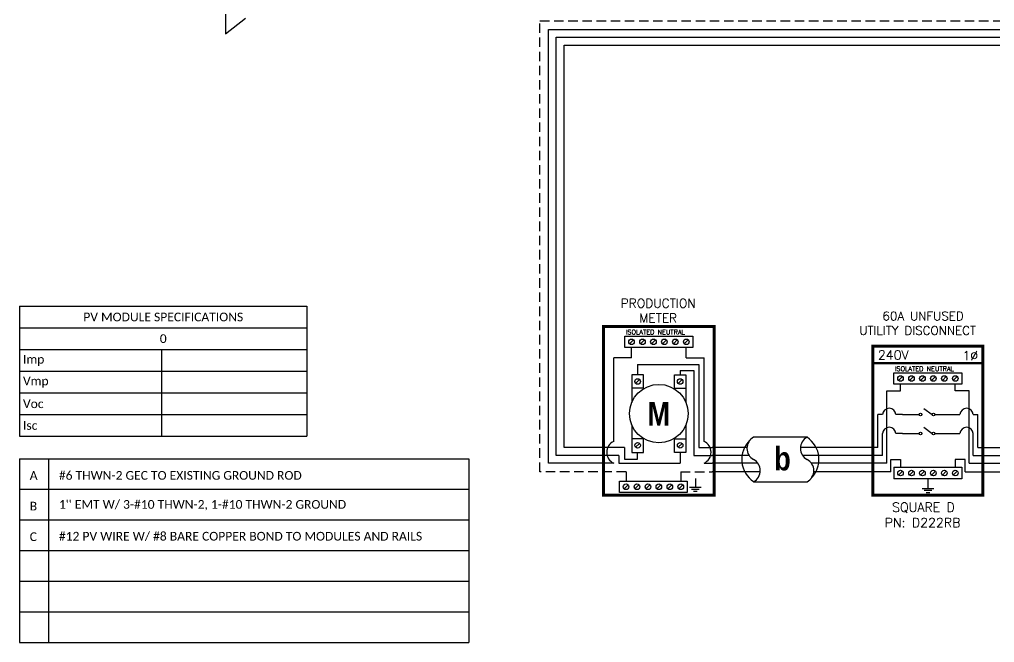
# Model space of a CAD drawing. Header units: feet. Extents: x 24455 to 25053, y 16036 to 16620.
# Drawn here: x 24455.4 to 24842.7, y 16035.7 to 16283.1 of the extents above; entities that cross this region are included whole.
import ezdxf

# ---------------------------------------------------------------- set-up
doc = ezdxf.new("R2010")
doc.units = ezdxf.units.FT
doc.header["$MEASUREMENT"] = 0
doc.linetypes.add('HIDDEN', pattern=[0.375, 0.25, -0.125])
for name, color, linetype in [('ONE LINE BLOCKS', 7, 'Continuous'), ('TABLES', 7, 'Continuous'), ('TEXT', 7, 'Continuous'), ('Z - TITLEBLOCK TXT', 7, 'Continuous')]:
    doc.layers.add(name, color=color, linetype=linetype)
doc.styles.add('ONE LINE TXT', font='techb___.ttf')
doc.styles.get("Standard").update_dxf_attribs({"font": 'simplex.shx'})

# ---------------------------------------------------------------- blocks, each defined once
blk = doc.blocks.new('*U7')
at = {"color": 7, "linetype": 'Continuous'}
for p, q in [((6.669, 2.433), (2.905, 2.433)), ((2.435, 1.711), (0, 1.711)), ((9.575, 1.711), (6.199, 1.711)), ((2.905, -0.69), (6.669, -0.69))]:
    blk.add_line(p, q, dxfattribs=at)
at = {"color": 10, "linetype": 'Continuous'}
for p, q in [((2.591, 1.149), (0, 1.149)), ((9.575, 1.149), (6.355, 1.149))]:
    blk.add_line(p, q, dxfattribs=at)
at = {"color": 253, "linetype": 'Continuous'}
for p, q in [((3.208, 0.611), (0, 0.611)), ((9.575, 0.611), (6.972, 0.611))]:
    blk.add_line(p, q, dxfattribs=at)
at = {"color": 7, "linetype": 'Continuous'}
for centre, start, end in [((3.942, 0.872), 133.97324, 236.42648), ((5.633, 0.872), 313.97324, 56.42648)]:
    blk.add_arc(centre, 1.874, start, end, dxfattribs=at)
at = {"layer": 'TEXT', "color": 92, "linetype": 'HIDDEN', "ltscale": 15}
for p, q in [((3.373, 0), (0, 0)), ((9.575, 0), (7.137, 0))]:
    blk.add_line(p, q, dxfattribs=at)
at = {"layer": 'Z - TITLEBLOCK TXT', "linetype": 'Continuous'}
for centre, start, end in [((3.315, 1.653), 117.66392, 242.33608), ((7.078, 1.653), 117.66392, 242.33608), ((2.496, 0.091), 297.66392, 62.33608), ((6.26, 0.091), 297.66392, 62.33608)]:
    blk.add_arc(centre, 0.882, start, end, dxfattribs=at)
blk = doc.blocks.new('*T10')
at = {"layer": 'Z - TITLEBLOCK TXT', "color": 0, "lineweight": -2, "transparency": 16777216}
for p, q in [((0, 0), (114.19, 0)), ((0, 0), (0, -51.69)), ((114.19, 0), (114.19, -51.69)), ((0, -8.62), (114.19, -8.62)), ((0, -17.23), (114.19, -17.23)), ((56.41, -17.23), (56.41, -51.69)), ((0, -25.85), (114.19, -25.85)), ((0, -34.46), (114.19, -34.46)), ((0, -43.08), (114.19, -43.08)), ((0, -51.69), (114.19, -51.69))]:
    blk.add_line(p, q, dxfattribs=at)
at = {"layer": 'Z - TITLEBLOCK TXT', "color": 0, "linetype": 'Continuous', "transparency": 16777216, "char_height": 3.4544}
for s, insert, width, attachment_point in [('{\\fCalibri|b0|i0|c0;PV MODULE SPECIFICATIONS', (57.09, -4.31), 111.433, 5), ('{\\fCalibri|b0|i0|c0;0', (57.09, -12.92), 111.433, 5), ('{\\fCalibri|b0|i0|c0;Imp', (1.38, -21.54), 53.6551, 4), ('{\\fCalibri|b0|i0|c0;', (57.78, -21.54), 55.0254, 4), ('{\\fCalibri|b0|i0|c0;Vmp', (1.38, -30.15), 53.6551, 4), ('{\\fCalibri|b0|i0|c0;', (57.78, -30.15), 55.0254, 4), ('{\\fCalibri|b0|i0|c0;Voc', (1.38, -38.77), 53.6551, 4), ('{\\fCalibri|b0|i0|c0;', (57.78, -38.77), 55.0254, 4), ('{\\fCalibri|b0|i0|c0;Isc', (1.38, -47.39), 53.6551, 4), ('{\\fCalibri|b0|i0|c0;', (57.78, -47.39), 55.0254, 4)]:
    blk.add_mtext(s, dxfattribs=dict(at, insert=insert, width=width, attachment_point=attachment_point))
blk = doc.blocks.new('*T11')
at = {"linetype": 'ByBlock', "lineweight": -2, "transparency": 16777216}
for p, q in [((0, 0), (178.52, 0)), ((0, 0), (0, -72.97)), ((11.58, 0), (11.58, -72.97)), ((178.52, 0), (178.52, -72.97)), ((0, -12.11), (178.52, -12.11)), ((0, -24.28), (178.52, -24.28)), ((0, -36.46), (178.52, -36.46)), ((0, -48.64), (178.52, -48.64)), ((0, -60.81), (178.52, -60.81)), ((0, -72.97), (178.52, -72.97))]:
    blk.add_line(p, q, dxfattribs=at)
at = {"color": 0, "linetype": 'Continuous', "transparency": 16777216, "char_height": 3.4544, "attachment_point": 7}
for s, insert, width in [('{\\fCalibri|b0|i0|c0;A', (4.06, -8.36), 3.4544), ('{\\fCalibri|b0|i0|c0;#6 THWN-2 GEC TO EXISTING GROUND ROD', (15.65, -8.36), 158.8095), ('{\\fCalibri|b0|i0|c0;B', (4.06, -20.53), 3.4544), ("{\\fCalibri|b0|i0|c0;1'' EMT W/ 3-#10 THWN-2, 1-#10 THWN-2 GROUND", (15.65, -20.53), 158.8095), ('{\\fCalibri|b0|i0|c0;C', (4.06, -32.71), 3.4544), ('{\\fCalibri|b0|i0|c0;#12 PV WIRE W/ #8 BARE COPPER BOND TO MODULES AND RAILS', (15.65, -32.71), 158.8095), ('{\\fCalibri|b0|i0|c0;', (4.06, -44.89), 3.4544), ('{\\fCalibri|b0|i0|c0;', (15.65, -44.89), 158.8095), ('{\\fCalibri|b0|i0|c0;', (4.06, -57.06), 3.4544), ('{\\fCalibri|b0|i0|c0;', (15.65, -57.06), 158.8095), ('{\\fCalibri|b0|i0|c0;', (4.06, -69.22), 3.4544), ('{\\fCalibri|b0|i0|c0;', (15.65, -69.22), 158.8095)]:
    blk.add_mtext(s, dxfattribs=dict(at, insert=insert, width=width))
blk = doc.blocks.new('M_UTILITY DISCONNECT')
at = {"color": 253, "linetype": 'Continuous'}
for p, q in [((2.699, 0.611), (2.699, 5.706)), ((2.699, 5.706), (3.671, 5.706)), ((3.671, 5.706), (3.671, 6.168)), ((7.524, 5.706), (7.524, 6.168)), ((8.496, 5.706), (7.524, 5.706)), ((8.496, 0.611), (8.496, 5.706)), ((2.699, 0.611), (0, 0.611)), ((8.496, 0.611), (11.195, 0.611))]:
    blk.add_line(p, q, dxfattribs=at)
at = {"color": 7, "linetype": 'Continuous'}
for p, q in [((2.078, 1.711), (2.078, 4.034)), ((2.408, 4.034), (2.078, 4.034)), ((3.809, 4.034), (3.343, 4.034)), ((7.386, 4.034), (7.853, 4.034)), ((8.788, 4.034), (9.118, 4.034)), ((9.118, 1.711), (9.118, 4.034)), ((2.078, 1.711), (0, 1.711)), ((9.118, 1.711), (11.195, 1.711))]:
    blk.add_line(p, q, dxfattribs=at)
at = {"color": 10, "linetype": 'Continuous'}
for p, q in [((2.408, 1.149), (2.408, 2.699)), ((3.809, 2.699), (3.343, 2.699)), ((7.386, 2.699), (7.853, 2.699)), ((8.787, 1.149), (8.788, 2.699)), ((2.408, 1.149), (0, 1.149)), ((8.787, 1.149), (11.195, 1.149))]:
    blk.add_line(p, q, dxfattribs=at)
at = {"color": 7, "linetype": 'Continuous'}
for centre in [(2.875, 4.008), (8.32, 4.008)]:
    blk.add_arc(centre, 0.468, 3.28193, 176.71807, dxfattribs=at)
at = {"color": 10, "linetype": 'Continuous'}
for centre in [(2.875, 2.672), (8.32, 2.672)]:
    blk.add_arc(centre, 0.468, 3.28193, 176.71807, dxfattribs=at)
at = {"layer": 'ONE LINE BLOCKS', "lineweight": 50}
blk.add_line((1.732, 7.637), (9.459, 7.637), dxfattribs=at)
at = {"layer": 'ONE LINE BLOCKS', "lineweight": 50, "const_width": 0.21}
blk.add_lwpolyline([(1.732, -1.647), (1.732, 8.836), (9.459, 8.836), (9.459, -1.647)], close=True, dxfattribs=at)
at = {"layer": 'TEXT', "color": 92, "linetype": 'HIDDEN', "ltscale": 15}
for p, q in [((2.978, 0), (2.978, 0.875)), ((2.978, 0.875), (3.671, 0.875)), ((3.671, 0.875), (3.671, 0.319)), ((8.217, 0.875), (7.524, 0.875)), ((7.524, 0.875), (7.524, 0.319)), ((8.217, 0), (8.217, 0.875)), ((2.978, 0), (0, 0)), ((8.217, 0), (11.195, 0))]:
    blk.add_line(p, q, dxfattribs=at)
at = {"layer": 'TEXT', "color": 92, "linetype": 'Continuous', "flags": 128}
for points in [[(5.598, -0.543), (5.598, -1.164)], [(5.183, -1.164), (6.012, -1.164)], [(5.869, -1.317), (5.327, -1.317)], [(5.725, -1.471), (5.47, -1.471)]]:
    blk.add_lwpolyline(points, dxfattribs=at)
at = {"layer": 'Z - TITLEBLOCK TXT', "color": 1, "linetype": 'Continuous'}
for p, q in [((3.211, 6.168), (3.211, 6.972)), ((3.211, 6.972), (7.984, 6.972)), ((7.984, 6.972), (7.984, 6.168)), ((7.984, 6.168), (3.211, 6.168)), ((5.309, 4.468), (5.887, 4.036)), ((3.809, 4.034), (4.973, 4.034)), ((6.078, 4.034), (7.386, 4.034)), ((5.309, 3.134), (5.887, 2.701)), ((3.809, 2.699), (4.973, 2.699)), ((6.078, 2.699), (7.386, 2.699)), ((3.211, 0.319), (7.984, 0.319)), ((3.211, 0.319), (3.211, -0.485)), ((7.984, 0.319), (7.984, -0.485)), ((7.984, -0.485), (3.211, -0.485))]:
    blk.add_line(p, q, dxfattribs=at)
at = {"layer": 'Z - TITLEBLOCK TXT', "color": 4, "linetype": 'Continuous'}
for p, q in [((3.81, 6.71), (3.531, 6.431)), ((4.581, 6.71), (4.302, 6.431)), ((5.351, 6.71), (5.073, 6.431)), ((6.122, 6.71), (5.844, 6.431)), ((6.893, 6.71), (6.614, 6.431)), ((7.664, 6.71), (7.385, 6.431)), ((3.81, 0.056), (3.531, -0.223)), ((4.581, 0.056), (4.302, -0.223)), ((5.351, 0.056), (5.073, -0.223)), ((6.122, 0.056), (5.844, -0.223)), ((6.893, 0.056), (6.614, -0.223)), ((7.664, 0.056), (7.385, -0.223))]:
    blk.add_line(p, q, dxfattribs=at)
for centre in [(3.671, 6.57), (4.441, 6.57), (5.212, 6.57), (5.983, 6.57), (6.754, 6.57), (7.524, 6.57), (3.671, -0.083), (4.441, -0.083), (5.212, -0.083), (5.983, -0.083), (6.754, -0.083), (7.524, -0.083)]:
    blk.add_circle(centre, 0.197, dxfattribs=at)
at = {"layer": 'Z - TITLEBLOCK TXT', "color": 1, "linetype": 'Continuous'}
for centre in [(5.069, 4.034), (5.983, 4.034), (5.069, 2.699), (5.983, 2.699)]:
    blk.add_circle(centre, 0.0959, dxfattribs=at)
at = {"layer": 'TABLES', "color": 4, "linetype": 'Continuous'}
blk.add_text('ISOLATED NEUTRAL', height=0.33207, dxfattribs=at).set_placement((3.275, 7.089))
at = {"layer": 'TEXT', "color": 1}
for s, width, gutter_width, heights, insert, char_height, attachment_point in [('\\A1;\\pi2.3006; 60A UNFUSED \\P\\pi1.0912;UTILITY DISCONNECT', 11.50802, 0, [1.916], (-0.322, 11.272), 0.612, 1), ('240V', 0.14806, 0.75, [0], (3.162, 8.227), 0.648, 5), ('1∅', 0.14806, 0.75, [0], (8.576, 8.174), 0.648, 5), ('\\A1;\\pi1.5665,t4.8065;SQUARE D\\P\\pi1.042,t4.282;PN: D222RB', 8.03936, 0.203, [2.349], (1.51, -2.167), 0.648, 1)]:
    blk.add_mtext_dynamic_manual_height_columns(s, width=width, gutter_width=gutter_width, heights=heights, dxfattribs=dict(at, insert=insert, char_height=char_height, attachment_point=attachment_point))

msp = doc.modelspace()

# ---------------------------------------------------------------- linework, layer by layer
at = {"color": 253, "linetype": 'Continuous'}
for p, q in [((24665.58, 16279.13), (24977.08, 16279.13)), ((24665.58, 16106.93), (24665.58, 16279.13)), ((24698.52, 16148.77), (24698.52, 16152.86)), ((24720.27, 16148.77), (24720.27, 16152.86)), ((24698.52, 16148.77), (24691.46, 16148.77)), ((24691.46, 16115.54), (24691.46, 16148.77)), ((24720.27, 16148.77), (24727.33, 16148.77)), ((24727.33, 16115.54), (24727.33, 16148.77)), ((24691.46, 16106.93), (24665.58, 16106.93)), ((24727.33, 16106.93), (24730.61, 16106.93))]:
    msp.add_line(p, q, dxfattribs=at)
at = {"color": 10, "linetype": 'Continuous'}
for p, q in [((24668.62, 16276.09), (24980.12, 16276.09)), ((24668.62, 16109.97), (24668.62, 16276.09)), ((24717.85, 16143.8), (24717.85, 16141.98)), ((24717.85, 16143.8), (24723.29, 16143.8)), ((24723.29, 16143.8), (24723.29, 16109.97)), ((24717.85, 16111.21), (24717.85, 16106.93)), ((24693.42, 16109.97), (24668.62, 16109.97)), ((24693.42, 16109.97), (24693.42, 16106.93)), ((24723.29, 16109.97), (24730.61, 16109.97)), ((24693.42, 16106.93), (24717.85, 16106.93))]:
    msp.add_line(p, q, dxfattribs=at)
at = {"color": 7, "linetype": 'Continuous'}
for p, q in [((24671.79, 16272.92), (24983.3, 16272.92)), ((24671.79, 16113.14), (24671.79, 16272.92)), ((24700.94, 16146.17), (24700.94, 16141.98)), ((24700.94, 16146.17), (24725.27, 16146.17)), ((24725.27, 16146.17), (24725.27, 16113.14)), ((24695.75, 16113.14), (24671.79, 16113.14)), ((24695.75, 16113.14), (24695.75, 16108.55)), ((24700.94, 16108.55), (24700.94, 16111.21)), ((24725.27, 16113.14), (24730.61, 16113.14)), ((24695.75, 16108.55), (24700.94, 16108.55))]:
    msp.add_line(p, q, dxfattribs=at)
at = {"color": 1, "linetype": 'Continuous'}
for p, q in [((24703.21, 16136.78), (24698.67, 16136.78)), ((24715.58, 16136.78), (24720.12, 16136.78)), ((24703.21, 16116.61), (24698.67, 16116.61)), ((24715.58, 16116.61), (24720.12, 16116.61))]:
    msp.add_line(p, q, dxfattribs=at)
at = {"color": 253, "linetype": 'Continuous'}
for centre, start, end in [((24693.37, 16111.24), 113.9997, 246.0003), ((24725.42, 16111.24), 293.9997, 66.0003)]:
    msp.add_arc(centre, 4.71, start, end, dxfattribs=at)
at = {"layer": 'ONE LINE BLOCKS', "lineweight": 50, "const_width": 1.19}
msp.add_lwpolyline([(24687.44, 16094.19), (24687.44, 16161.15), (24731.35, 16161.15), (24731.35, 16094.19)], close=True, dxfattribs=at)
at = {"layer": 'TEXT', "color": 92, "linetype": 'HIDDEN', "ltscale": 15}
for p, q in [((24662.13, 16282.58), (24973.64, 16282.58)), ((24662.13, 16103.48), (24662.13, 16282.58)), ((24696.33, 16103.48), (24662.13, 16103.48)), ((24696.33, 16103.48), (24696.33, 16099.82)), ((24718.08, 16103.48), (24718.08, 16099.82)), ((24718.08, 16103.48), (24730.61, 16103.48))]:
    msp.add_line(p, q, dxfattribs=at)
at = {"layer": 'TEXT', "color": 92, "linetype": 'Continuous', "flags": 128}
for points in [[(24723.88, 16100.9), (24723.88, 16097.4)], [(24721.54, 16097.4), (24726.22, 16097.4)], [(24725.41, 16096.53), (24722.35, 16096.53)], [(24724.59, 16095.67), (24723.16, 16095.67)]]:
    msp.add_lwpolyline(points, dxfattribs=at)
at = {"layer": 'TEXT', "linetype": 'Continuous'}
msp.add_circle((24709.4, 16126.6), 11.62, dxfattribs=at)
at = {"layer": 'Z - TITLEBLOCK TXT', "color": 7, "linetype": 'Continuous'}
for p, q in [((24537.28, 16289.97), (24537.28, 16277.44)), ((24537.28, 16277.44), (24545.24, 16283.71))]:
    msp.add_line(p, q, dxfattribs=at)
at = {"layer": 'Z - TITLEBLOCK TXT', "color": 1, "linetype": 'Continuous'}
for p, q in [((24695.92, 16152.86), (24695.92, 16157.4)), ((24695.92, 16157.4), (24722.87, 16157.4)), ((24722.87, 16157.4), (24722.87, 16152.86)), ((24722.87, 16152.86), (24695.92, 16152.86)), ((24698.67, 16141.98), (24698.67, 16131.07)), ((24703.21, 16141.98), (24698.67, 16141.98)), ((24703.21, 16136.43), (24703.21, 16141.98)), ((24715.58, 16136.43), (24715.58, 16141.98)), ((24715.58, 16141.98), (24720.12, 16141.98)), ((24720.12, 16141.98), (24720.12, 16131.07)), ((24698.67, 16122.12), (24698.67, 16111.21)), ((24720.12, 16122.12), (24720.12, 16111.21)), ((24703.21, 16111.21), (24703.21, 16116.76)), ((24715.58, 16111.21), (24715.58, 16116.76)), ((24698.67, 16111.21), (24703.21, 16111.21)), ((24720.12, 16111.21), (24715.58, 16111.21)), ((24693.73, 16095.28), (24693.73, 16099.82)), ((24693.73, 16099.82), (24720.68, 16099.82)), ((24720.68, 16099.82), (24720.68, 16095.28)), ((24720.68, 16095.28), (24693.73, 16095.28))]:
    msp.add_line(p, q, dxfattribs=at)
at = {"layer": 'Z - TITLEBLOCK TXT', "color": 4, "linetype": 'Continuous'}
for p, q in [((24699.31, 16155.92), (24697.73, 16154.35)), ((24703.66, 16155.92), (24702.08, 16154.35)), ((24708.01, 16155.92), (24706.43, 16154.35)), ((24712.36, 16155.92), (24710.78, 16154.35)), ((24716.71, 16155.92), (24715.13, 16154.35)), ((24721.06, 16155.92), (24719.49, 16154.35)), ((24701.72, 16140.17), (24700.15, 16138.59)), ((24718.64, 16140.17), (24717.07, 16138.59)), ((24701.72, 16114.8), (24700.15, 16113.23)), ((24718.64, 16114.8), (24717.07, 16113.23)), ((24697.12, 16098.34), (24695.54, 16096.76)), ((24701.47, 16098.34), (24699.89, 16096.76)), ((24705.82, 16098.34), (24704.24, 16096.76)), ((24710.17, 16098.34), (24708.6, 16096.76)), ((24714.52, 16098.34), (24712.95, 16096.76)), ((24718.87, 16098.34), (24717.3, 16096.76))]:
    msp.add_line(p, q, dxfattribs=at)
for centre in [(24698.52, 16155.13), (24702.87, 16155.13), (24707.22, 16155.13), (24711.57, 16155.13), (24715.92, 16155.13), (24720.27, 16155.13), (24700.94, 16139.38), (24717.85, 16139.38), (24700.94, 16114.02), (24717.85, 16114.02), (24696.33, 16097.55), (24700.68, 16097.55), (24705.03, 16097.55), (24709.38, 16097.55), (24713.73, 16097.55), (24718.08, 16097.55)]:
    msp.add_circle(centre, 1.11, dxfattribs=at)

# ---------------------------------------------------------------- block references
for name, p in [('*T10', (24455.42, 16169.29)), ('*T11', (24455.42, 16108.67))]:
    msp.add_blockref(name, p)
at = {"color": 155, "true_color": 0x647190, "xscale": 5.644441731736358, "yscale": 5.644441731736358, "zscale": 5.644441731736358}
for name, p in [('M_UTILITY DISCONNECT', (24784.65, 16103.48)), ('*U7', (24730.61, 16103.48))]:
    msp.add_blockref(name, p, dxfattribs=at)

# ---------------------------------------------------------------- texts
at = {"layer": 'TABLES', "color": 1, "linetype": 'Continuous'}
msp.add_text('ISOLATED NEUTRAL', height=1.8743, dxfattribs=at).set_placement((24696.28, 16158.06))
at = {"layer": 'TEXT', "color": 1, "insert": (24709.12, 16167.5), "char_height": 3.5433, "attachment_point": 5}
msp.add_mtext_dynamic_manual_height_columns('PRODUCTION METER', width=1.3203, gutter_width=7.17, heights=[0], dxfattribs=at)
at = {"layer": 'Z - TITLEBLOCK TXT', "color": 253, "linetype": 'Continuous', "style": 'ONE LINE TXT'}
msp.add_text('M', height=9.38, dxfattribs=at).set_placement((24704.84, 16121.88))
at = {"layer": 'Z - TITLEBLOCK TXT', "color": 1, "linetype": 'Continuous', "insert": (24755.2, 16113.44), "char_height": 9.3833, "attachment_point": 1, "style": 'ONE LINE TXT'}
msp.add_mtext_dynamic_manual_height_columns('{\\W1;\\C256;b}', width=0.1385, gutter_width=2.13, heights=[0], dxfattribs=at)

doc.saveas('drawing.dxf')
